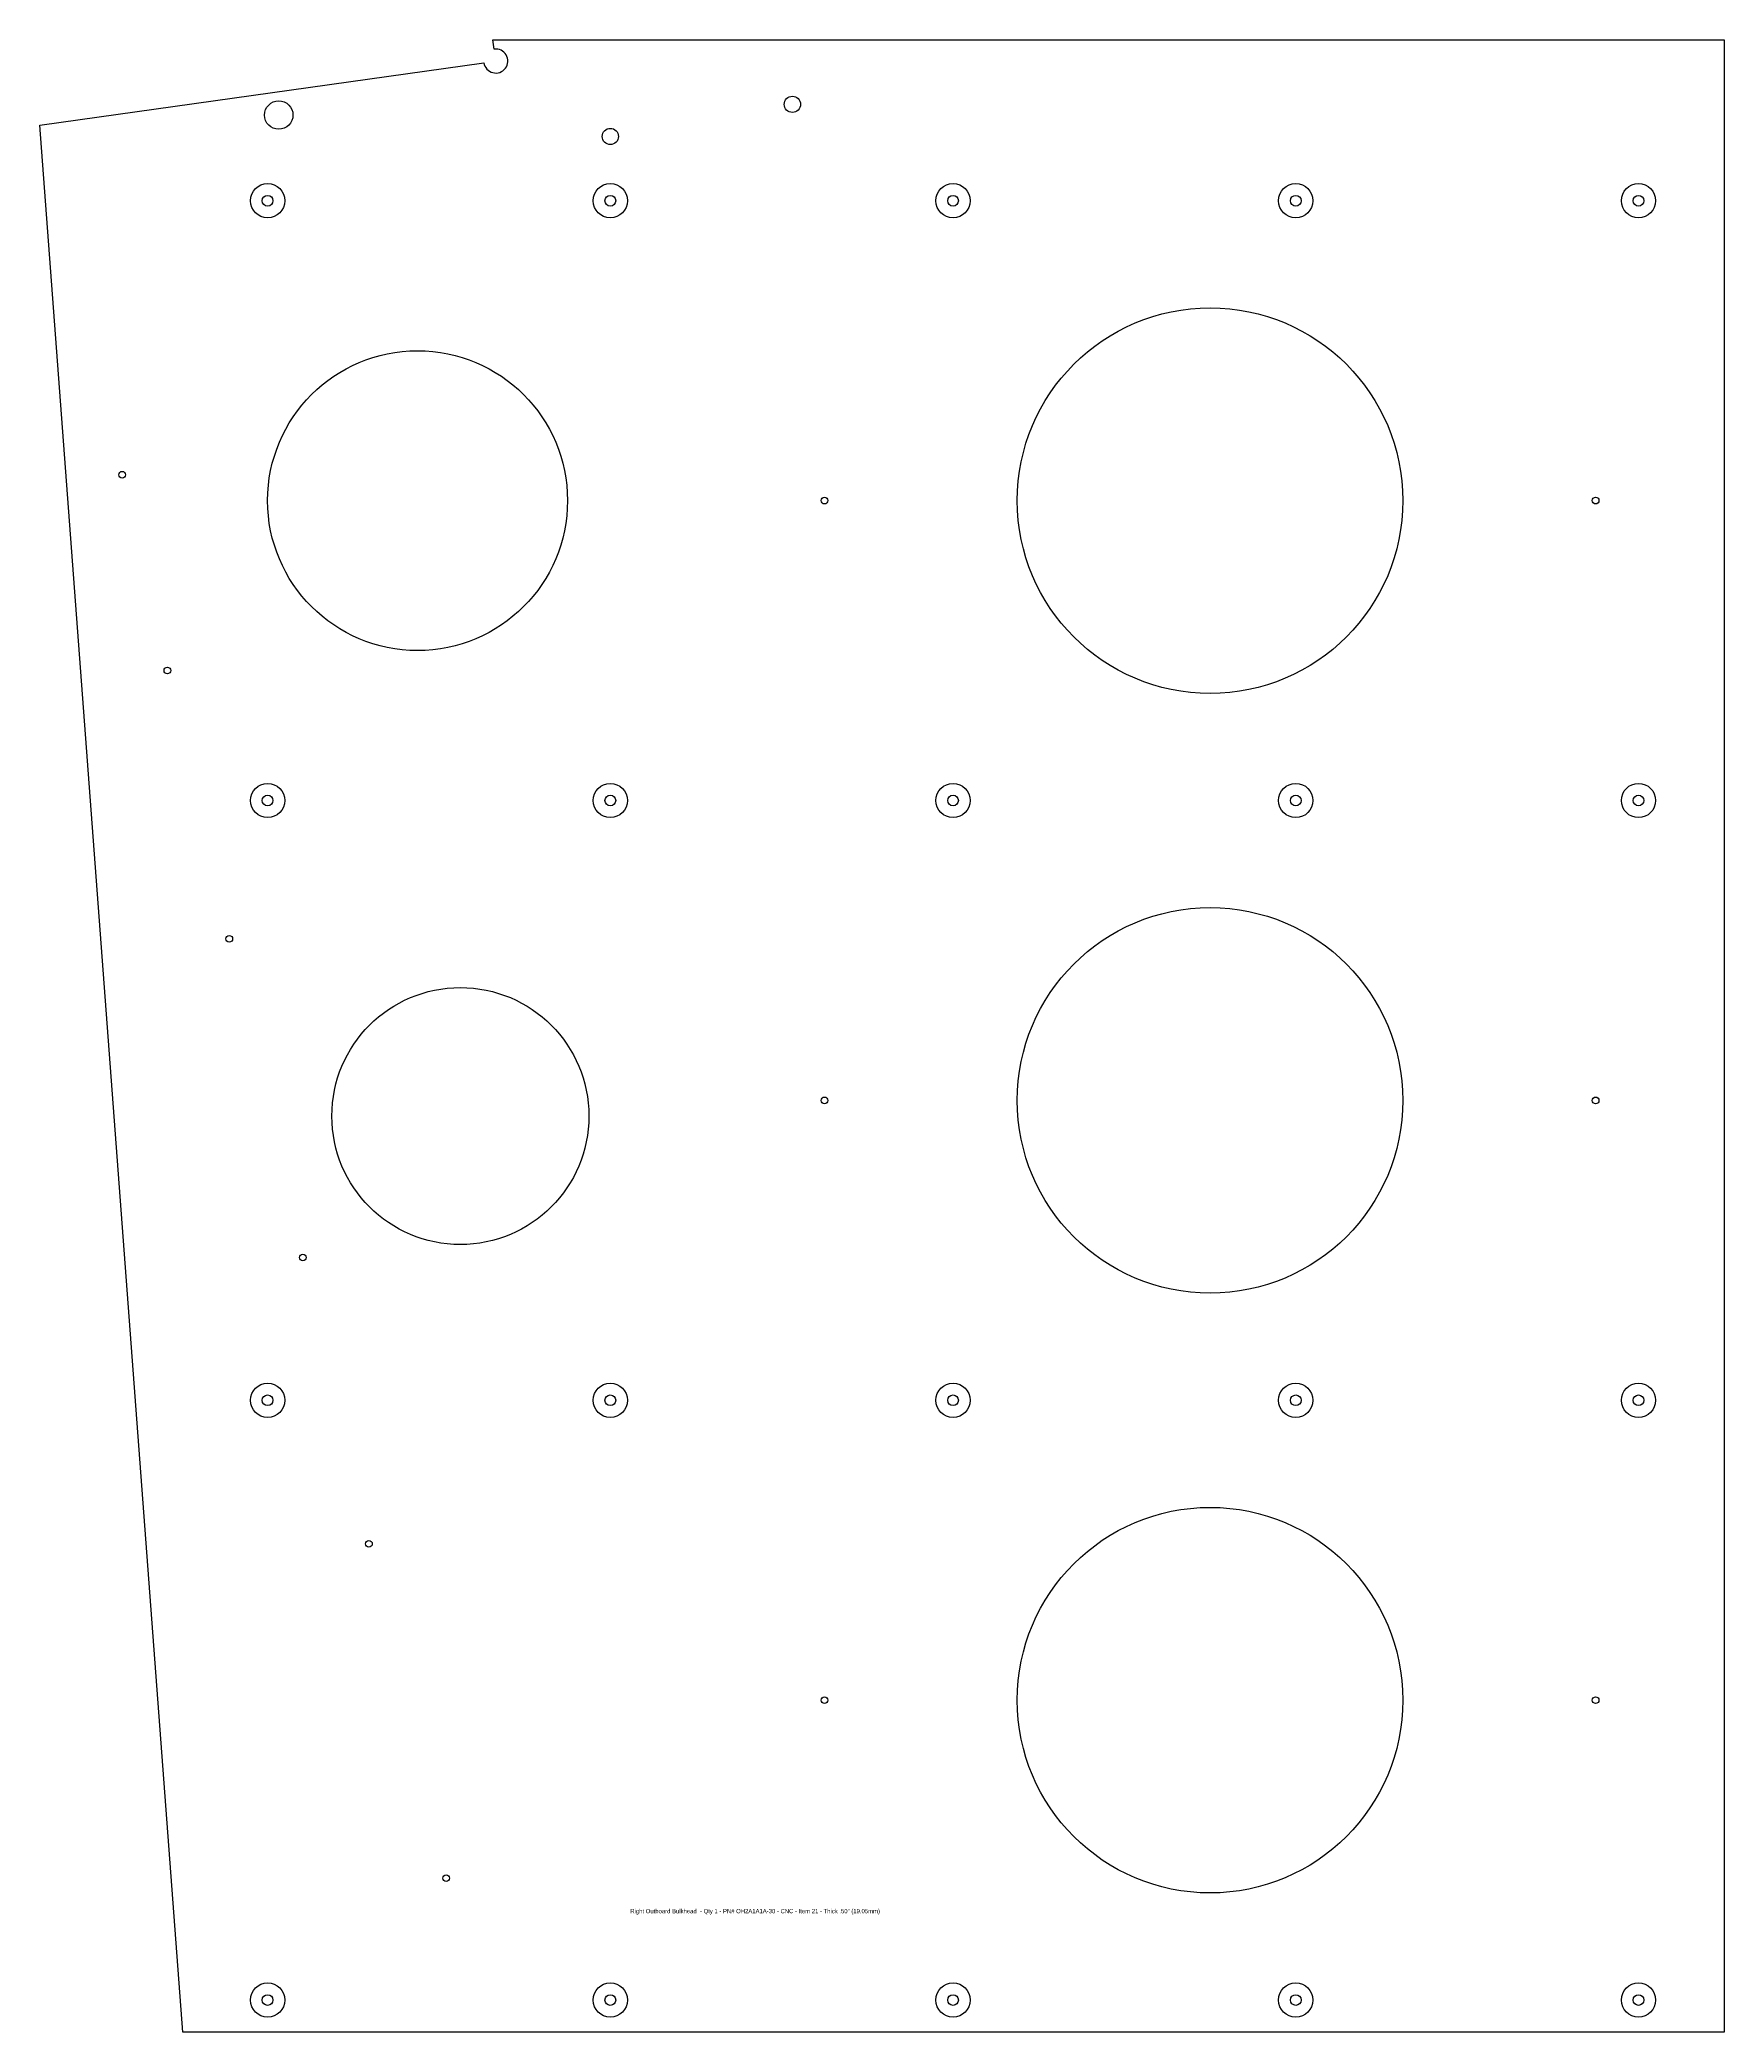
# Model space of a CAD drawing. Extents: x 8.2 to 27.9, y 7 to 30.2.
import ezdxf

# ---------------------------------------------------------------- set-up
doc = ezdxf.new("R2010")
doc.units = 0
doc.header["$MEASUREMENT"] = 0
doc.layers.get('0').update_dxf_attribs({"linetype": 'CONTINUOUS'})
doc.layers.add('Info', color=4, linetype='CONTINUOUS')
doc.styles.add('Annotative', font='txt')

msp = doc.modelspace()

# ---------------------------------------------------------------- linework, layer by layer
msp.add_lwpolyline([(13.506, 30.226), (27.877, 30.226), (27.877, 6.973), (9.889, 6.973), (8.219, 29.23), (13.402, 29.959, 2.414214), (13.521, 30.117)], format="xyb", close=True)
at = {"color": 7, "linetype": 'Continuous'}
for centre, radius in [((17.002, 29.473), 0.095), ((11.007, 29.348), 0.166), ((14.877, 29.098), 0.095), ((10.877, 28.348), 0.2), ((14.877, 28.348), 0.2), ((18.877, 28.348), 0.2), ((22.877, 28.348), 0.2), ((26.877, 28.348), 0.2), ((21.877, 24.848), 2.25), ((12.627, 24.848), 1.75), ((9.18, 25.15), 0.0391), ((17.377, 24.848), 0.0391), ((26.377, 24.848), 0.0391), ((9.707, 22.866), 0.0391), ((10.877, 21.348), 0.2), ((14.877, 21.348), 0.2), ((18.877, 21.348), 0.2), ((22.877, 21.348), 0.2), ((26.877, 21.348), 0.2), ((21.877, 17.848), 2.25), ((10.43, 19.733), 0.0391), ((13.127, 17.665), 1.5), ((17.377, 17.848), 0.0391), ((26.377, 17.848), 0.0391), ((11.289, 16.014), 0.0391), ((10.877, 14.348), 0.2), ((14.877, 14.348), 0.2), ((18.877, 14.348), 0.2), ((22.877, 14.348), 0.2), ((26.877, 14.348), 0.2), ((21.877, 10.848), 2.25), ((12.06, 12.673), 0.0391), ((17.377, 10.848), 0.0391), ((26.377, 10.848), 0.0391), ((12.961, 8.771), 0.0391), ((10.877, 7.348), 0.2), ((14.877, 7.348), 0.2), ((18.877, 7.348), 0.2), ((22.877, 7.348), 0.2), ((26.877, 7.348), 0.2)]:
    msp.add_circle(centre, radius, dxfattribs=at)
for centre in [(10.877, 28.348), (14.877, 28.348), (18.877, 28.348), (22.877, 28.348), (26.877, 28.348), (10.877, 21.348), (14.877, 21.348), (18.877, 21.348), (22.877, 21.348), (26.877, 21.348), (10.877, 14.348), (14.877, 14.348), (18.877, 14.348), (22.877, 14.348), (26.877, 14.348), (10.877, 7.348), (14.877, 7.348), (18.877, 7.348), (22.877, 7.348), (26.877, 7.348)]:
    msp.add_circle(centre, 0.0625)

# ---------------------------------------------------------------- texts
at = {"layer": 'Info', "style": 'Annotative'}
msp.add_text('Right Outboard Bulkhead  - Qty 1 - PN# OH2A1A1A-30 - CNC - Item 21 - Thick .50" (19.05mm)', height=0.05, dxfattribs=at).set_placement((15.11, 8.361))

doc.saveas('drawing.dxf')
